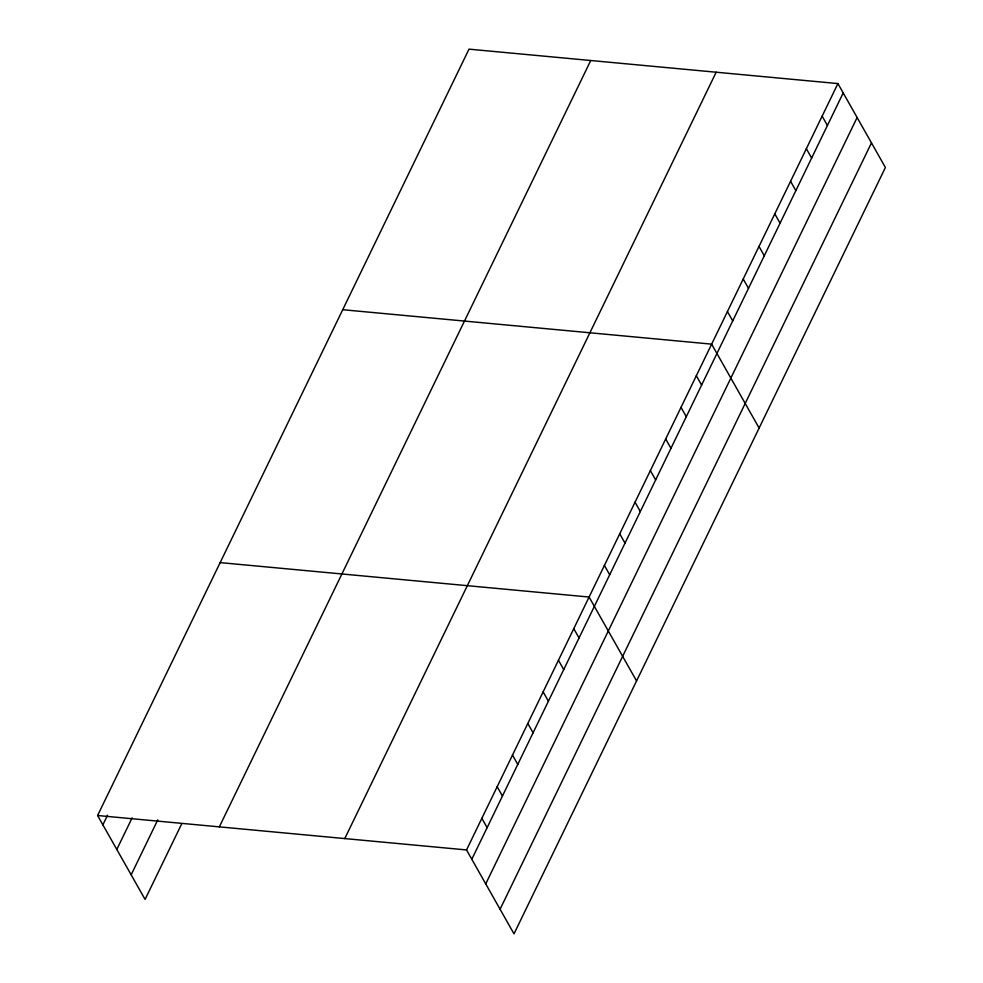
<?xml version="1.0" encoding="UTF-8"?>
<svg xmlns="http://www.w3.org/2000/svg" width="983" height="983" viewBox="0 0 983 983"><rect width="100%" height="100%" fill="white"/><g stroke="black" fill="none" stroke-linecap="round" stroke-linejoin="round"><path stroke-width="1.47" d="M97.6 815.509L469.002 49.15L837.921 83.58L885.4 167.491L513.998 933.85L466.532 849.939L97.6 815.509L145.079 899.42L181.708 823.828M102.883 824.848L107.54 815.226M116.805 849.459L132.127 817.844M131.157 874.809L157.796 819.834M219.344 826.863L590.746 60.516M344.775 838.573L716.177 72.214M466.532 849.939L837.921 83.58M471.803 859.265L843.205 92.918M485.737 883.877L857.127 117.53M500.077 909.238L871.479 142.879M342.723 309.706L711.643 344.136L759.122 428.06M220.155 562.608L589.087 597.037L636.566 680.949M822.144 116.141L827.428 125.48M806.355 148.716L811.639 158.054M790.565 181.29L795.849 190.628M774.788 213.864L780.072 223.19M758.999 246.426L764.283 255.764M743.222 279L748.505 288.338M727.432 311.574L732.716 320.9M696.333 375.752L701.616 385.09M681.01 407.367L686.294 416.694M665.688 438.971L670.971 448.309M650.365 470.587L655.649 479.925M635.043 502.202L640.326 511.541M619.732 533.806L625.016 543.144M604.41 565.422L609.693 574.76M573.765 628.653L579.048 637.979M558.442 660.257L563.726 669.595M543.132 691.872L548.416 701.211M527.81 723.488L533.093 732.827M512.487 755.091L517.771 764.43M497.165 786.707L502.448 796.046M481.842 818.323L487.126 827.661"/></g></svg>
